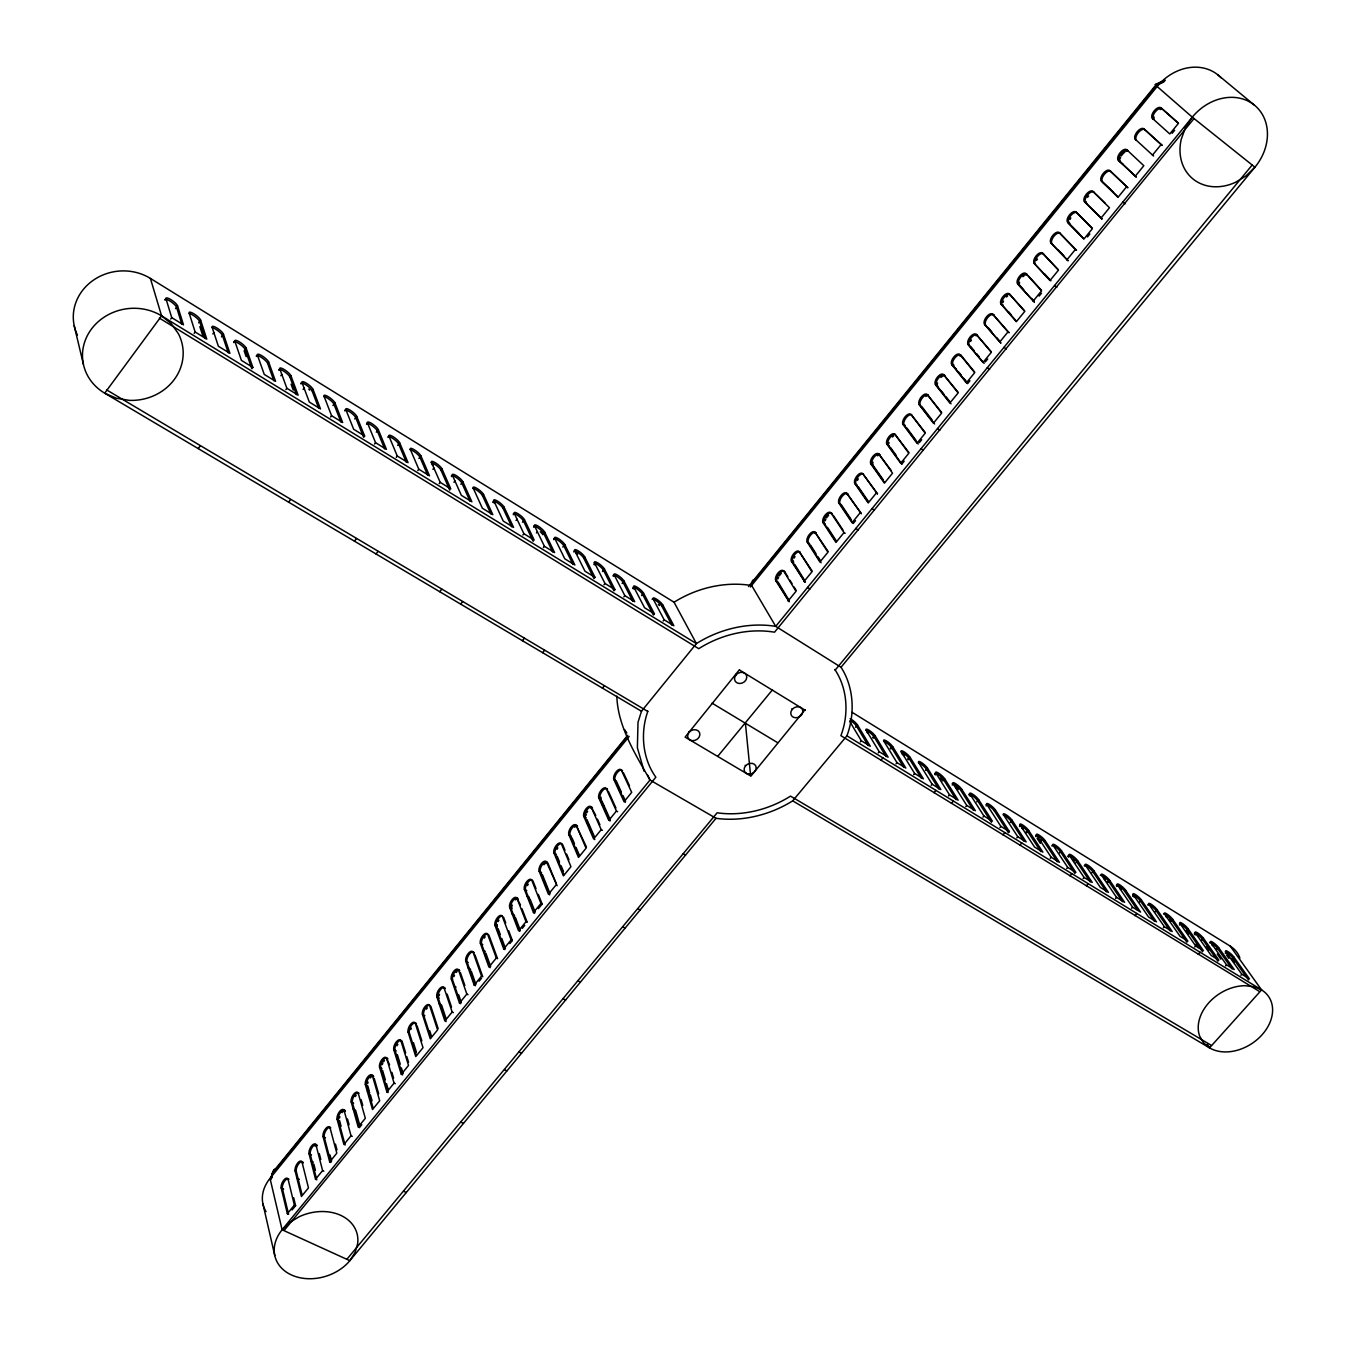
<?xml version="1.0" encoding="UTF-8"?>
<svg xmlns="http://www.w3.org/2000/svg" width="1346" height="1346" viewBox="0 0 1346 1346"><rect width="100%" height="100%" fill="white"/><g stroke="black" fill="none" stroke-linecap="round" stroke-linejoin="round"><path stroke-width="1.5" d="M616.821 696.168C617.78 726.537 635.413 754.248 650 780.041L716.005 818.301C742.369 821.935 770.249 814.919 792.693 800.853L846.92 735.825C855.181 713.918 853.936 687.116 841.031 667.263L775.717 626.361C748.578 621.953 719.538 629.003 696.404 643.59L641.487 711.26L638.004 722.28L637.381 747.737L644.128 771.325M270.529 1179.584L271.387 1176.522M647.476 710.806L647.779 711.445C640.191 732.746 642.429 758.673 655.855 777.197L284.376 1230.143M270.193 1179.601L272.817 1172.198L627.741 735.253M270.731 1179.231L273.844 1169.842L275.728 1168.597M1259.25 991.363L840.897 735.673C849.006 714.49 847.677 688.529 834.823 669.5M272.296 1177.666L272.06 1173.981L273.844 1169.842M750.361 586.991L1157.156 86.514L1192.287 117.152L1185.456 127.685L1181.266 139.193A48.019 40.077 -48.6 0 0 1235.628 182.248L1246.026 175.872L1254.943 167.207A48.019 40.077 -48.6 0 0 1254.22 104.988A48.019 40.077 -48.6 0 0 1192.287 117.152L775.717 626.361L751.691 585.56C725.158 581.119 696.69 587.933 674.06 602.234L150.399 278.42A49.179 45.108 -6.9 0 0 91.175 281.802A49.179 45.108 -6.9 0 0 77.412 335.036M165.979 298.745L171.733 317.639L183.477 324.84L177.571 305.895A7.151 1.75 36.3 0 0 170.942 299.653A7.151 1.75 36.3 0 0 165.979 298.745L164.969 300.108A7.151 1.75 36.3 0 1 169.949 301.016A7.151 1.75 36.3 0 1 176.562 307.258L181.861 324.319M150.399 278.42L161.587 315.873L104.702 393.183L641.487 711.26M175.569 308.621L177.571 305.895M170.723 319.019L171.733 317.639M198.619 322.821L200.621 320.112A7.1 1.733 36.4 0 0 194.009 313.887A7.1 1.733 36.4 0 0 189.113 313.012L195.153 332.008L206.796 339.142L200.621 320.112M194.144 333.387L195.153 332.008M212.853 333.926L213.863 332.563M221.467 336.887L223.47 334.195A7.067 1.733 36.5 0 0 216.874 327.987A7.067 1.733 36.5 0 0 212.079 327.162L218.372 346.259L229.914 353.342L223.47 334.195M234.843 341.211L233.851 342.557A7.033 1.716 36.6 0 1 238.579 343.331A7.033 1.716 36.6 0 1 245.157 349.523L251.837 368.77L252.863 367.408L246.167 348.177A7.033 1.716 36.6 0 0 239.571 341.985A7.033 1.716 36.6 0 0 234.843 341.211L241.405 360.375L252.863 367.408M246.167 348.177L244.164 350.852L246.167 356.64M256.43 356.454L257.423 355.125A6.982 1.699 36.8 0 1 262.066 355.866A6.982 1.699 36.8 0 1 268.645 362.024L275.594 381.355L264.253 374.407L257.423 355.125M198.198 448.588L200.201 445.913M273.877 380.767L267.635 363.37L268.645 362.024M278.807 370.251L279.8 368.922A6.949 1.699 36.9 0 1 284.359 369.612A6.949 1.699 36.9 0 1 290.921 375.77L298.122 395.186L286.883 388.287L279.8 368.922M280.809 375.736L281.819 374.407M296.406 394.597L289.928 377.099L290.921 375.77M285.874 389.633L286.883 388.287M302.009 382.601L309.328 402.067L320.483 408.915L313.029 389.398A6.915 1.683 37 0 0 306.484 383.257A6.915 1.683 37 0 0 302.009 382.601L300.999 383.913A6.915 1.683 37 0 1 305.492 384.569A6.915 1.683 37 0 1 312.036 390.71L318.733 408.292M303.086 389.448L304.078 388.119M312.036 390.71L313.029 389.398M332.967 405.533L334.952 402.908A6.881 1.666 37.1 0 0 328.407 396.784A6.881 1.666 37.1 0 0 324.016 396.161L331.587 415.729L342.658 422.509L334.952 402.908M330.578 417.058L331.587 415.729M344.862 410.934L345.855 409.621A6.848 1.649 37.2 0 1 350.179 410.21A6.848 1.649 37.2 0 1 356.707 416.318L364.631 436.003L363.622 437.315L355.714 417.613A6.848 1.666 37.2 0 0 350.616 412.465A6.848 1.666 37.2 0 0 345.047 409.992M288.582 502.159L290.585 499.534M354.721 418.926L356.707 416.318M366.516 424.276L367.508 422.981A6.797 1.649 37.4 0 1 371.748 423.519A6.797 1.649 37.4 0 1 378.276 429.61L386.437 449.379L375.568 442.699L367.508 422.981M376.291 432.201L378.276 429.61M374.558 444.012L375.568 442.699M388.001 437.517L388.994 436.222A6.764 1.632 37.5 0 1 393.15 436.71A6.764 1.632 37.5 0 1 399.661 442.8L408.057 462.654L397.272 456.025L388.994 436.222M397.693 445.375L399.661 442.8M396.262 457.337L397.272 456.025M354.435 541.159L356.421 538.585M418.909 458.448L420.894 455.873A6.73 1.615 37.6 0 0 414.383 449.816A6.73 1.615 37.6 0 0 410.294 449.345L418.808 469.232L429.509 475.811L420.894 455.873M417.798 470.545L418.808 469.232M432.924 469.333L433.9 468.021M376.039 553.963L378.024 551.406M449.783 490.146L440.95 470.124L441.942 468.845A6.713 1.615 37.7 0 0 435.448 462.805A6.713 1.615 37.7 0 0 431.427 462.385L440.176 482.339L450.775 488.85L441.942 468.845M439.166 483.635L440.176 482.339M451.415 476.568L452.407 475.306A6.68 1.598 37.8 0 1 456.344 475.693A6.68 1.598 37.8 0 1 462.822 481.717L471.874 501.806L461.358 495.345L452.407 475.306M453.955 482.255L454.931 480.976M460.854 484.257L462.822 481.717M490.987 514.105L482.558 495.765L483.55 494.504A6.646 1.582 37.9 0 0 477.09 488.48A6.646 1.582 37.9 0 0 473.22 488.127L482.373 508.233L492.821 514.66L483.55 494.504M492.855 502.108L493.847 500.847A6.612 1.582 38 0 1 497.65 501.166A6.612 1.582 38 0 1 504.094 507.173L513.583 527.396L503.219 521.037L493.847 500.847M511.732 526.824L503.118 508.418L504.094 507.173M439.755 591.735L441.74 589.195M513.331 514.71L514.307 513.465A6.579 1.565 38.1 0 1 518.042 513.751A6.579 1.565 38.1 0 1 524.486 519.741L534.177 540.032L523.897 533.723L514.307 513.465M516.04 520.465L517.032 519.203M522.517 522.231L524.486 519.741M460.685 604.118L462.654 601.612M522.904 534.985L523.897 533.723M533.639 527.228L534.614 525.983A6.545 1.548 38.2 0 1 538.282 526.219A6.545 1.548 38.2 0 1 544.709 532.208L554.602 552.567L544.423 546.308L534.614 525.983M536.415 532.999L537.39 531.754M542.758 534.699L544.709 532.208M543.414 547.57L544.423 546.308M553.778 539.645L554.771 538.4A6.528 1.548 38.3 0 1 558.354 538.602A6.528 1.548 38.3 0 1 564.782 544.575L574.877 565L564.765 558.792L554.771 538.4M562.813 547.048L564.782 544.575M573.783 551.961L574.759 550.716A6.494 1.531 38.4 0 1 578.275 550.901A6.494 1.531 38.4 0 1 584.686 556.84L594.982 577.333L593.99 578.578L583.71 558.068A6.494 1.531 38.4 0 0 579.318 553.526A6.494 1.531 38.4 0 0 574.22 550.817M583.71 558.068L584.686 556.84M522.383 640.696L524.351 638.206M602.486 571.478L604.438 569.022A6.461 1.514 38.5 0 0 598.045 563.082A6.461 1.514 38.5 0 0 594.579 562.948L604.977 583.474L614.937 589.582L613.944 590.81L603.462 570.25A6.461 1.514 38.5 0 0 599.071 565.69A6.461 1.514 38.5 0 0 594.023 563.015M542.657 652.692L544.608 650.236M603.984 584.719L604.977 583.474M614.264 575.079L624.847 595.655L634.723 601.729L624.039 581.102A6.444 1.514 38.6 0 0 617.663 575.179A6.444 1.514 38.6 0 0 614.264 575.079L613.288 576.29A6.444 1.514 38.6 0 1 616.687 576.408A6.444 1.514 38.6 0 1 623.063 582.313L632.839 601.241M622.088 583.541L624.039 581.102M623.854 596.901L624.847 595.655M632.856 588.353L633.815 587.125A6.41 1.497 38.7 0 1 637.146 587.209A6.41 1.497 38.7 0 1 643.523 593.115L654.392 613.793L653.399 615.021L642.547 594.326A6.41 1.497 38.7 0 0 638.155 589.784A6.41 1.497 38.7 0 0 633.192 587.159M641.588 595.538L643.523 593.115M671.974 625.234L661.862 606.222L662.821 605.01A6.377 1.481 38.8 0 0 656.461 599.121A6.377 1.481 38.8 0 0 653.197 599.071L664.15 619.783L673.875 625.739L662.821 605.01M602.436 688.126L604.388 685.703M663.157 620.994L664.15 619.783M748.511 586.553L1155.978 84.882L1164.828 80.794M272.06 1173.981L627.421 736.531M1163.768 82.022L1156.264 85.505L752.212 582.902L752.582 580.362L753.844 579.975M266.037 1211.652A41.676 32.304 -16.7 0 1 270.024 1178.389L629.137 736.397M287.354 1213.705L294.37 1205.107L288.145 1179.433A6.074 2.692 -64.3 0 0 283.804 1180.072A6.074 2.692 -64.3 0 0 281.196 1187.963L287.354 1213.705L288.566 1214.277L282.408 1188.518A6.074 2.692 -64.3 0 1 284.141 1181.855A6.074 2.692 -64.3 0 1 288.448 1178.76M315.536 1179.231L322.603 1170.583L316.041 1145.177A6.091 2.709 -64 0 0 311.633 1145.883A6.091 2.709 -64 0 0 309.058 1153.758L315.536 1179.231L316.747 1179.803L310.253 1154.33A6.091 2.709 -64 0 1 312.39 1147.044A6.091 2.709 -64 0 1 316.899 1144.975M329.703 1161.901L336.803 1153.202L330.073 1127.948A6.091 2.726 -63.8 0 0 325.631 1128.688A6.091 2.726 -63.8 0 0 323.057 1136.562L329.703 1161.901L330.914 1162.473L324.251 1137.151A6.091 2.726 -63.8 0 1 325.951 1130.505A6.091 2.726 -63.8 0 1 330.342 1127.325M344.155 1110.669L351.054 1135.772L343.92 1144.487L337.106 1119.317A6.091 2.742 -63.7 0 1 339.663 1111.443A6.091 2.742 -63.7 0 1 344.155 1110.669L345.367 1111.258A6.091 2.742 -63.7 0 0 340.875 1112.032A6.091 2.742 -63.7 0 0 338.317 1119.906L345.131 1145.076M386.874 1091.943L394.075 1083.126L386.672 1058.461A6.107 2.776 -63.1 0 0 382.079 1059.352A6.107 2.776 -63.1 0 0 379.555 1067.193L386.874 1091.943L388.085 1092.531L380.767 1067.799A6.107 2.776 -63.1 0 1 382.399 1061.186A6.107 2.776 -63.1 0 1 386.874 1057.906M401.293 1074.293L408.528 1065.443L400.957 1040.929A6.107 2.793 -63 0 0 396.313 1041.854A6.107 2.793 -63 0 0 393.806 1049.695L401.293 1074.293L402.504 1074.882L395.001 1050.301A6.107 2.793 -63 0 1 397.053 1043.066A6.107 2.793 -63 0 1 401.747 1040.795M444.079 987.964L452.189 1012.024L444.87 1020.975L436.861 996.831A6.124 2.827 -62.4 0 1 439.334 989.007A6.124 2.827 -62.4 0 1 444.079 987.964L445.274 988.587M459.508 1003.056L466.843 994.088L458.565 970.18A6.141 2.843 -62.2 0 0 453.787 971.257A6.141 2.843 -62.2 0 0 451.314 979.08L459.508 1003.056L460.719 1003.679L452.508 979.703A6.141 2.843 -62.2 0 1 454.982 971.879A6.141 2.843 -62.2 0 1 459.76 970.819L458.565 970.18M474.196 985.104L481.548 976.086L473.102 952.345A6.141 2.843 -62 0 0 468.273 953.456A6.141 2.843 -62 0 0 465.817 961.28L474.196 985.104L475.39 985.726L467.012 961.902A6.141 2.86 -62 0 1 468.576 955.357A6.141 2.86 -62 0 1 473.203 951.891M496.321 958.015L488.918 967.067L480.387 943.395A6.141 2.86 -61.8 0 1 482.827 935.571A6.141 2.86 -61.8 0 1 487.689 934.427L496.321 958.015L497.532 958.638L488.884 935.066M503.724 948.947L511.144 939.878L502.327 916.458A6.158 2.877 -61.7 0 0 497.431 917.635A6.158 2.877 -61.7 0 0 495.008 925.442L503.724 948.947L504.935 949.586L496.203 926.082A6.158 2.877 -61.7 0 1 497.717 919.554A6.158 2.877 -61.7 0 1 502.411 916.037M517.032 898.405L526.017 921.673L518.58 930.793L509.68 907.44A6.158 2.894 -61.5 0 1 512.086 899.633A6.158 2.894 -61.5 0 1 517.032 898.405L520.465 904.865M533.47 912.554L540.941 903.418L531.771 880.301A6.175 2.894 -61.2 0 0 526.791 881.58A6.175 2.894 -61.2 0 0 524.385 889.37L533.47 912.554L534.682 913.194L525.579 890.009A6.175 2.911 -61.3 0 1 527.514 882.841A6.175 2.911 -61.3 0 1 532.494 880.267M555.932 885.079L548.428 894.249L539.157 871.232A6.175 2.911 -61 0 1 541.546 863.442A6.175 2.911 -61 0 1 546.56 862.13L557.126 885.735M591.281 807.23L601.208 829.674L593.62 838.945L583.794 816.416A6.208 2.944 -60.4 0 1 586.149 808.66A6.208 2.944 -60.4 0 1 591.281 807.23L595.773 815.39M606.323 788.773L616.434 811.032L608.796 820.387L598.819 797.993A6.208 2.961 -60.2 0 1 601.157 790.237A6.208 2.961 -60.2 0 1 606.323 788.773L607.517 789.446A6.208 2.961 -60.2 0 0 602.335 790.91A6.208 2.961 -60.2 0 0 599.996 798.666L609.99 821.06M788.066 601.023L796.008 591.298L783.624 571.074A6.343 3.096 -57.5 0 0 777.954 573.026A6.343 3.096 -57.5 0 0 775.784 580.698L789.244 601.78L776.945 581.438A6.343 3.096 -57.5 0 1 779.115 573.766A6.343 3.096 -57.5 0 1 784.785 571.814L787.881 576.879M803.966 581.556L811.941 571.798L799.339 551.759A6.36 3.096 -57.3 0 0 793.635 553.761A6.36 3.096 -57.3 0 0 791.482 561.433L805.144 582.313L792.643 562.174A6.36 3.096 -57.3 0 1 794.308 555.175A6.36 3.096 -57.3 0 1 799.911 551.944M830.987 512.927L843.992 532.579L835.967 542.421L823.045 522.652A6.377 3.129 -56.8 0 1 825.182 515.013A6.377 3.129 -56.8 0 1 830.987 512.927L832.148 513.684A6.377 3.129 -56.8 0 0 826.343 515.77A6.377 3.129 -56.8 0 0 824.206 523.409L836.051 541.529M860.111 512.86L852.052 522.736L838.928 503.168A6.394 3.129 -56.5 0 1 841.048 495.53A6.394 3.129 -56.5 0 1 846.886 493.393L861.289 513.634L846.886 493.393M876.296 493.073L868.204 502.967L854.861 483.601A6.41 3.146 -56.3 0 1 856.965 475.962A6.41 3.146 -56.3 0 1 862.853 473.792L877.457 493.847L862.853 473.792M900.676 463.226L908.836 453.249L894.972 434.354A6.444 3.163 -55.7 0 0 888.999 436.626A6.444 3.163 -55.7 0 0 886.913 444.23L900.676 463.226L901.854 464.017L904.176 461.173M999.641 342.136L1007.986 331.924L992.793 314.241A6.562 3.214 -54.2 0 0 986.534 316.798A6.562 3.214 -54.2 0 0 984.549 324.352L1000.785 342.978L984.549 324.352M1033.139 301.151L1041.552 290.854L1025.904 273.591A6.595 3.23 -53.7 0 0 1019.545 276.25A6.595 3.23 -53.7 0 0 1017.593 283.787L1034.283 301.992L1017.593 283.787M1066.89 259.845L1075.387 249.464L1059.268 232.622A6.646 3.247 -53.2 0 0 1052.824 235.382A6.646 3.247 -53.2 0 0 1050.889 242.903L1068.051 260.703L1050.889 242.903M1126.619 186.758L1118.038 197.273L1101.331 180.97A6.713 3.281 -52.4 0 1 1103.198 173.483A6.713 3.281 -52.4 0 1 1109.794 170.589L1127.763 187.649L1109.794 170.589M1135.216 176.242L1143.831 165.709L1126.77 149.743A6.73 3.281 -52.1 0 0 1120.124 152.704A6.73 3.281 -52.1 0 0 1118.274 160.174L1136.361 177.134L1119.401 161.049A6.73 3.281 -52.1 0 1 1121.252 153.579A6.73 3.281 -52.1 0 1 1127.898 150.617L1126.77 149.743M1152.462 155.143L1161.11 144.56L1143.814 128.812A6.764 3.298 -51.9 0 0 1137.118 131.824A6.764 3.298 -51.9 0 0 1135.284 139.294L1153.606 156.035M292.082 1209.97L295.598 1205.68L293.68 1197.772M361.788 1124.701L359.399 1127.628L352.416 1102.593A6.091 2.759 -63.5 0 1 354.082 1095.981A6.091 2.759 -63.5 0 1 358.507 1092.733M479.075 981.217L481.531 978.222M509.882 943.546L512.355 940.518L508.67 930.759M522.265 928.387L524.738 925.358M538.417 908.634L542.152 904.058L538.316 894.434M855.518 520.683L853.213 523.51L840.089 503.926A6.394 3.129 -56.5 0 1 842.209 496.287A6.394 3.129 -56.5 0 1 848.047 494.15M919.352 442.598L921.69 439.738M969.928 380.733L967.555 383.627L952.901 365.439A6.511 3.197 -54.7 0 1 954.92 357.868A6.511 3.197 -54.7 0 1 961.078 355.394L974.605 371.984M985.322 361.889L987.712 358.978M1039.095 296.103L1041.501 293.176M1087.45 236.946L1089.89 233.968M1172.147 133.338L1174.637 130.293M716.005 818.301L349.842 1260.68A42.601 32.641 -17 0 1 291.493 1274.982A42.601 32.641 -17 0 1 282.105 1229.773L650 780.041L647.729 775.262M805.009 709.746L750.933 776.12L685.114 737.12L739.509 669.618M159.383 318.11L698.759 648.688C720.817 634.622 748.578 627.842 774.522 632.199L1194.037 118.515M1210.979 1045.169L790.523 796.125C769.088 809.686 742.369 816.433 717.132 812.799L347.251 1258.847M835.193 670.106L1252.201 164.986M841.031 667.263L1254.943 167.207L1192.287 117.152M855.568 727.277L857.486 724.989A6.141 1.363 39.8 0 0 850.15 718.646M860.346 741.915L861.322 740.754L849.646 721.288M875.169 735.892L888.124 757.209L879.224 751.741L866.353 730.457A6.124 1.363 39.9 0 1 868.944 730.171A6.124 1.363 39.9 0 1 875.169 735.892L873.268 738.18A6.107 1.363 39.9 0 0 872.645 737.305M878.248 752.902L879.224 751.741M880.974 760.204L882.909 757.882M892.735 746.71L905.824 768.078L896.991 762.644L883.969 741.31A6.091 1.346 39.9 0 1 886.509 741.007A6.091 1.346 39.9 0 1 892.735 746.71L890.833 748.982A6.091 1.346 39.9 0 0 890.194 748.124M896.032 763.805L896.991 762.644M910.165 757.462L923.406 778.863L914.641 773.479L901.467 752.094A6.074 1.346 40 0 1 903.957 751.758A6.074 1.346 40 0 1 910.165 757.462L908.264 759.716A6.074 1.346 40 0 0 907.625 758.841M913.665 774.623L914.641 773.479M925.56 770.366L927.461 768.129A6.057 1.329 40.1 0 0 921.27 762.442A6.057 1.329 40.1 0 0 918.83 762.795L932.139 784.213L940.854 789.564L927.461 768.129M936.076 773.428L949.519 794.88L958.167 800.18L944.64 778.711A6.04 1.312 40.2 0 0 938.448 773.041A6.04 1.312 40.2 0 0 936.076 773.428L935.117 774.556A6.04 1.329 40.2 0 1 934.78 773.849M931.18 785.357L932.139 784.213M942.738 780.949L944.64 778.711M934.023 792.676L935.958 790.388M952.228 785.088L953.187 783.978A6.023 1.312 40.2 0 1 955.509 783.574A6.023 1.312 40.2 0 1 961.7 789.227L975.362 810.729L966.781 805.463L953.187 783.978M948.56 796.008L949.519 794.88M973.343 810.208L960.741 790.338L961.7 789.227M951.454 803.343L953.389 801.072M965.822 806.591L966.781 805.463M976.725 801.88L978.626 799.659A5.99 1.296 40.3 0 0 972.451 794.022A5.99 1.296 40.3 0 0 970.18 794.443L983.909 815.979L992.423 821.195L978.626 799.659M986.096 805.951L987.039 804.841A5.973 1.296 40.4 0 1 989.276 804.386A5.973 1.296 40.4 0 1 995.434 810.023L1009.365 831.592L1008.406 832.703L994.475 811.116A5.973 1.296 40.4 0 0 990.084 806.708A5.973 1.296 40.4 0 0 985.945 804.555M982.95 817.106L983.909 815.979M994.475 811.116L995.434 810.023M999.943 827.521L1000.902 826.41L987.039 804.841M1010.223 822.507L1012.108 820.303A5.956 1.279 40.4 0 0 1005.967 814.683A5.956 1.279 40.4 0 0 1003.78 815.171L1017.778 836.758L1026.174 841.923L1012.108 820.303M1002.972 834.873L1004.89 832.636M1019.477 826.511L1020.419 825.418A5.939 1.262 40.5 0 1 1022.556 824.913A5.939 1.262 40.5 0 1 1028.68 830.516L1042.881 852.153L1034.536 847.055L1020.419 825.418M1016.836 837.885L1017.778 836.758M1028.68 830.516L1026.796 832.703A5.939 1.279 40.5 0 0 1026.14 831.828M1019.898 845.238L1021.816 843M1036.925 835.597L1051.176 857.251L1059.453 862.332L1045.135 840.661A5.922 1.262 40.6 0 0 1039.011 835.058A5.922 1.262 40.6 0 0 1036.925 835.597L1035.983 836.69A5.922 1.262 40.6 0 1 1035.596 835.984M1057.401 861.76L1044.193 841.738L1045.135 840.661M1050.217 858.361L1051.176 857.251M1059.588 852.893L1061.456 850.722A5.906 1.245 40.6 0 0 1055.348 845.153A5.906 1.245 40.6 0 0 1053.312 845.692L1067.698 867.396L1075.908 872.427L1061.456 850.722M1069.582 855.72L1084.085 877.457L1092.245 882.454L1077.675 860.717A5.889 1.245 40.7 0 0 1071.584 855.164A5.889 1.245 40.7 0 0 1069.582 855.72L1068.657 856.813A5.889 1.245 40.7 0 1 1070.642 856.241A5.889 1.245 40.7 0 1 1076.75 861.793L1090.176 881.866M1066.739 868.49L1067.698 867.396M1075.807 862.87L1077.675 860.717M1069.919 875.842L1071.837 873.655M1083.143 878.534L1084.085 877.457M1091.909 872.797L1093.776 870.643A5.872 1.228 40.8 0 0 1087.703 865.091A5.872 1.228 40.8 0 0 1085.751 865.68L1100.372 887.435L1108.465 892.415L1093.776 870.643M1086.373 885.92L1088.275 883.733M1109.777 880.503L1124.583 902.291L1116.541 897.361L1101.785 875.573A5.855 1.228 40.8 0 1 1103.703 874.967A5.855 1.228 40.8 0 1 1109.777 880.503L1107.909 882.64A5.855 1.228 40.8 0 0 1107.236 881.765M1117.718 885.399L1132.592 907.204L1140.567 912.1L1125.643 890.278A5.838 1.211 40.9 0 0 1119.586 884.759A5.838 1.211 40.9 0 0 1117.718 885.399L1116.793 886.476A5.838 1.211 40.9 0 1 1116.389 885.752M1115.598 898.438L1116.541 897.361M1137.336 909.829L1124.718 891.355L1125.643 890.278M1132.625 896.217L1133.551 895.157A5.821 1.195 41 0 1 1135.368 894.501A5.821 1.195 41 0 1 1141.425 900.003L1156.45 921.859L1148.525 916.979L1133.551 895.157M1131.65 908.281L1132.592 907.204M1139.557 902.123L1141.425 900.003M1134.981 915.667L1136.865 913.513M1155.221 911.764L1157.072 909.66A5.805 1.195 41 0 0 1151.032 904.159A5.805 1.195 41 0 0 1149.265 904.832L1164.357 926.704L1172.215 931.533L1157.072 909.66M1163.415 927.764L1164.357 926.704M1172.618 919.234L1187.879 941.14L1180.072 936.345L1164.862 914.456A5.788 1.178 41.1 0 1 1166.595 913.766A5.788 1.178 41.1 0 1 1172.618 919.234L1170.768 921.337A5.788 1.195 41.1 0 0 1169.186 919.469M1179.433 925.055L1180.358 924.012A5.771 1.178 41.1 0 1 1182.057 923.289A5.771 1.178 41.1 0 1 1188.064 928.757L1203.425 950.68L1195.669 945.918L1180.358 924.012M1188.064 928.757L1186.213 930.843L1188.585 934.225M1195.753 933.501L1211.164 955.424L1218.87 960.152L1203.408 938.212A5.771 1.161 41.2 0 0 1197.402 932.761A5.771 1.161 41.2 0 0 1195.753 933.501L1194.827 934.545A5.771 1.161 41.2 0 1 1194.39 933.821M1194.726 946.978L1195.669 945.918M1201.557 940.299L1203.408 938.212M1198.209 954.364L1200.094 952.245M1218.635 947.601L1234.215 969.557L1226.559 964.863L1211.03 942.907A5.754 1.161 41.2 0 1 1212.645 942.166A5.754 1.161 41.2 0 1 1218.635 947.601L1216.784 949.67A5.754 1.161 41.2 0 0 1216.094 948.795M1225.297 953.305L1226.206 952.278A5.737 1.144 41.3 0 1 1227.771 951.504A5.737 1.144 41.3 0 1 1233.76 956.922L1249.441 978.912L1241.836 974.235L1226.206 952.278M1225.617 965.906L1226.559 964.863M1233.76 956.922L1231.927 958.991L1234.332 962.373M1240.911 975.278L1241.836 974.235M792.693 800.853L1209.566 1047.878L1261.572 989.916L1230.261 946.154L852.22 712.387M282.105 1229.773L289.642 1222.521L299.014 1216.818A42.601 32.641 -17 0 1 340.706 1215.337A42.601 32.641 -17 0 1 357.632 1243.788L355.058 1252.487L349.842 1260.68L282.105 1229.773L270.024 1178.389M1159.562 83.351L1164.997 80.003L1155.322 84.478L1156.264 85.505M1261.572 989.916L1253.799 986.702L1244.764 985.693A39.959 29.713 -33.2 0 0 1208.775 1002.82A39.959 29.713 -33.2 0 0 1199.656 1036.067L1203.526 1042.797L1209.566 1047.878A39.959 29.713 -33.2 0 0 1262.01 1034.838A39.959 29.713 -33.2 0 0 1261.572 989.916L846.92 735.825M294.37 1205.107L295.598 1205.68M281.196 1187.963L283.619 1189.09M296.894 1178.154L299.317 1179.298M302.917 1162.12A6.074 2.709 -64.1 0 1 303.271 1162.91L302.076 1162.338A6.091 2.692 -64.1 0 0 297.685 1163.011A6.091 2.692 -64.1 0 0 295.094 1170.902L296.305 1171.457L302.127 1195.029M322.603 1170.583L323.831 1171.155M309.058 1153.758L311.464 1154.902M310.892 1160.975L313.315 1162.136M316.041 1145.177L317.252 1145.749M403.884 1191.395L406.256 1192.522M323.057 1136.562L325.48 1137.723M351.054 1135.772L352.265 1136.361M337.106 1119.317L338.317 1119.906M353.19 1109.104L355.596 1110.282L360.055 1126.215M351.205 1102.004L358.187 1127.039L365.338 1118.29L358.272 1093.322A6.091 2.759 -63.5 0 0 353.746 1094.147A6.091 2.759 -63.5 0 0 351.205 1102.004L353.611 1103.182M367.391 1091.69L369.797 1092.885M366.566 1085.229A6.107 2.759 -63.3 0 1 369.09 1077.372A6.107 2.759 -63.3 0 1 373.65 1076.514L372.455 1075.925A6.107 2.759 -63.3 0 0 367.895 1076.783A6.107 2.759 -63.3 0 0 365.355 1084.64L366.566 1085.229L373.145 1108.128M394.075 1083.126L395.287 1083.715M461.106 1122.227L463.478 1123.388M379.555 1067.193L381.961 1068.388M386.672 1058.461L389.583 1064.753M393.806 1049.695L396.212 1050.906M400.957 1040.929L402.151 1041.535L405.651 1052.841M409.302 1032.752A6.124 2.81 -62.8 0 1 411.809 1024.912A6.124 2.81 -62.8 0 1 416.469 1023.953L415.275 1023.347A6.124 2.81 -62.8 0 0 410.614 1024.306A6.124 2.81 -62.8 0 0 408.107 1032.146L409.302 1032.752L416.385 1055.314M504.565 1069.717L506.92 1070.911M422.459 1014.514L430.299 1038.809L437.585 1029.892L429.66 1005.681A6.124 2.81 -62.6 0 0 424.949 1006.69A6.124 2.81 -62.6 0 0 422.459 1014.514L424.865 1015.742M519.152 1052.067L521.525 1053.279M436.861 996.831L439.25 998.059M439.133 1003.679L440.344 1004.301M452.189 1012.024L453.383 1012.646M453.636 985.878L456.042 987.14M466.843 994.088L468.038 994.711M451.314 979.08L452.508 979.703M468.189 968.026L470.595 969.288M481.548 976.086L482.76 976.725L475.003 954.953M465.817 961.28L468.206 962.525M563.234 998.782L565.589 1000.028M473.102 952.345L474.297 952.968A6.141 2.86 -62 0 0 473.859 952.261M480.387 943.395L482.777 944.656M482.81 950.091L485.216 951.37M578.057 980.881L580.412 982.126M511.144 939.878L512.355 940.518M495.008 925.442L497.397 926.721A6.158 2.877 -61.7 0 1 497.263 924.466M512.203 914.069L514.593 915.347M526.017 921.673L527.211 922.33L521.962 908.752M509.68 907.44L512.052 908.718A6.158 2.894 -61.5 0 1 511.85 907.709M524.385 889.37L526.774 890.665M526.976 895.948L529.348 897.244M540.941 903.418L542.152 904.058M622.777 926.822L625.116 928.117M539.157 871.232L541.546 872.545M637.802 908.668L640.141 909.963M553.98 853.028L563.436 875.893L570.956 866.673L561.417 843.908A6.192 2.928 -60.8 0 0 556.369 845.254A6.192 2.928 -60.8 0 0 553.98 853.028L556.369 854.34M586.435 846.987L576.324 825.603A6.192 2.944 -60.6 0 0 571.226 826.982A6.192 2.944 -60.6 0 0 568.87 834.756L571.242 836.085M601.208 829.674L602.402 830.347M583.794 816.416L586.166 817.762M683.179 853.818L685.518 855.147M598.819 797.993L601.174 799.339M616.434 811.032L617.629 811.722M601.645 804.336L604.018 805.699M625.251 802.401L615.038 780.209A6.225 2.978 -60 0 1 617.36 772.453A6.225 2.978 -60 0 1 622.575 770.955L621.398 770.265A6.225 2.978 -60 0 0 616.182 771.78A6.225 2.978 -60 0 0 613.86 779.519L616.216 780.882L621.33 791.986M647.779 711.445L106.57 389.869M364.631 436.003L353.661 429.273L345.855 409.621M594.982 577.333L584.955 571.175L574.759 550.716M654.392 613.793L644.566 607.753L633.815 587.125M861.322 740.754L870.29 746.256L857.486 724.989M1000.902 826.41L1009.365 831.592M161.587 315.873L171.329 323.763L178.412 333.724A50.425 45.966 -8 0 1 129.199 400.351L116.395 398.248L104.702 393.183A50.425 45.966 -8 0 1 91.276 329.299A50.425 45.966 -8 0 1 161.587 315.873L696.404 643.59L674.06 602.234M739.846 670.224L805.362 710.368M1155.322 84.478L1156.635 85.286M775.784 580.698L778.106 582.179L789.395 600.821M783.624 571.074L784.785 571.814M807.55 587.445L809.905 588.942M791.482 561.433L793.804 562.914M799.339 551.759L812.075 570.889M828.042 551.338L815.138 532.377A6.377 3.113 -57 0 0 809.383 534.429A6.377 3.113 -57 0 0 807.23 542.085L809.552 543.582M843.992 532.579L845.17 533.353M823.045 522.652L825.367 524.183M855.804 528.456L858.159 530.004M838.928 503.168L841.25 504.7L851.109 519.371M872.04 508.62L874.378 510.184M854.861 483.601L857.183 485.132M891.422 470.797L878.888 454.107A6.427 3.146 -56 0 0 872.948 456.328A6.427 3.146 -56 0 0 870.862 463.949L873.167 465.514L883.346 479.899M886.913 444.23L889.218 445.812M894.972 434.354L908.853 452.458M921.034 448.723L923.373 450.321M925.19 432.453L911.124 414.518A6.461 3.18 -55.5 0 0 905.101 416.839A6.461 3.18 -55.5 0 0 903.031 424.444L905.336 426.026A6.461 3.18 -55.5 0 1 904.966 425.168M937.506 428.583L939.845 430.198M941.611 412.381L927.327 394.614A6.478 3.18 -55.2 0 0 921.27 396.986A6.478 3.18 -55.2 0 0 919.217 404.591L934.578 423.973M958.083 392.224L943.596 374.642A6.494 3.197 -55 0 0 937.489 377.065A6.494 3.197 -55 0 0 935.453 384.636L943.765 393.924M961.078 355.394L959.934 354.587A6.511 3.197 -54.7 0 0 953.776 357.043A6.511 3.197 -54.7 0 0 951.757 364.631L956.501 369.275M991.211 351.676L976.321 334.447A6.545 3.214 -54.5 0 0 970.13 336.971A6.545 3.214 -54.5 0 0 968.127 344.526L984.145 363.336M987.274 367.761L989.579 369.41M1003.998 347.318L1006.32 348.967M1007.986 331.924L1009.147 332.748L992.793 314.241M1024.609 310.808L1009.315 293.95A6.579 3.23 -53.9 0 0 1003.006 296.574A6.579 3.23 -53.9 0 0 1001.037 304.112L1003.325 305.778A6.579 3.23 -53.9 0 1 1002.905 304.953M1025.904 273.591L1027.032 274.433A6.595 3.23 -53.7 0 0 1020.689 277.091A6.595 3.23 -53.7 0 0 1018.737 284.629M1058.259 269.621L1042.544 253.149A6.612 3.247 -53.4 0 0 1036.151 255.858A6.612 3.247 -53.4 0 0 1034.216 263.379L1049.813 279.951M1054.541 285.537L1056.846 287.236M1075.387 249.464L1076.531 250.322L1059.268 232.622M1092.178 228.13L1076.043 212.029A6.663 3.264 -52.9 0 0 1069.548 214.838A6.663 3.264 -52.9 0 0 1067.647 222.342L1079.391 233.817M1105.083 203.145L1092.885 191.351A6.68 3.264 -52.6 0 0 1086.34 194.194A6.68 3.264 -52.6 0 0 1084.455 201.698L1101.836 218.574M1101.331 180.97L1113.344 192.226M1122.867 202.001L1125.155 203.751M1118.274 160.174L1123.355 164.599M1135.284 139.294L1136.411 140.169A6.747 3.298 -51.9 0 1 1138.245 132.716A6.747 3.298 -51.9 0 1 1144.941 129.704L1162.254 145.452L1161.11 144.56M1143.814 128.812L1144.941 129.704M1162.035 108.706L1160.925 107.815A6.78 3.298 -51.6 0 0 1154.178 110.877A6.78 3.298 -51.6 0 0 1152.361 118.313L1153.488 119.205A6.78 3.298 -51.6 0 1 1155.305 111.768A6.78 3.298 -51.6 0 1 1162.035 108.706L1178.137 122.94M1217.962 74.922L1254.438 105.156M1160.925 107.815L1178.457 123.327L1169.775 133.944L1152.361 118.313M1117.786 196.785L1102.458 181.845A6.713 3.281 -52.4 0 1 1104.326 174.357A6.713 3.281 -52.4 0 1 1110.921 171.447M1092.885 191.351L1109.474 207.738L1100.927 218.203L1102.071 219.078L1084.455 201.698M1076.043 212.029L1092.397 228.652L1083.883 239.066L1067.647 222.342M1083.665 238.528L1068.774 223.184A6.663 3.264 -52.9 0 1 1070.676 215.696A6.663 3.264 -52.9 0 1 1077.17 212.887M1058.511 250.255L1063.845 255.891M1042.544 253.149L1058.427 270.193L1049.981 280.54L1034.216 263.379M1044.378 273.642L1050.957 280.809M1028.344 275.863L1041.4 290.265M1019.881 285.453L1023.768 289.794M1031.541 298.492L1034.149 301.386M1009.315 293.95L1024.743 311.431L1016.348 321.694L1001.037 304.112M1008.44 311.633L1010.997 314.56M1016.23 321.055L1002.181 304.936A6.579 3.23 -53.9 0 1 1004.15 297.399A6.579 3.23 -53.9 0 1 1010.459 294.791M988.099 327.482L991.867 331.94M996.915 337.863L999.422 340.824M976.321 334.447L991.312 352.332L982.984 362.511L968.127 344.526M970.416 346.158L974.134 350.667M976.624 353.661L979.097 356.656M959.934 354.587L974.689 372.674L966.394 382.819L951.757 364.631M958.941 372.304L961.38 375.349M963.82 378.377L967.488 382.92M943.596 374.642L958.133 392.931L949.872 403.026L935.453 384.636M946.171 396.986L949.788 401.579M951.033 403.85L936.597 385.444A6.494 3.197 -55 0 1 938.633 377.856A6.494 3.197 -55 0 1 944.741 375.45M927.327 394.614L941.628 413.121L933.417 423.182L919.217 404.591M921.522 406.172L932.189 420.137M911.124 414.518L925.207 433.21L917.013 443.238L903.031 424.444M906.514 427.591L915.835 440.125M918.174 444.029L904.192 425.235A6.461 3.18 -55.5 0 1 905.74 418.303A6.461 3.18 -55.5 0 1 911.612 414.804M890.379 447.394L896.116 455.301M901.854 464.017L888.074 445.021A6.444 3.163 -55.7 0 1 889.639 438.073A6.444 3.163 -55.7 0 1 895.477 434.623M878.888 454.107L892.533 473.186L884.406 483.147L870.862 463.949M1248.516 979.955L1232.835 957.965A5.737 1.144 41.3 0 0 1225.264 951.79M1226.492 955.004L1228.898 958.386M1232.078 968.918L1217.709 948.644A5.754 1.161 41.2 0 0 1212.78 943.916A5.754 1.161 41.2 0 0 1209.532 942.722M884.44 482.322L872.023 464.74A6.427 3.163 -56 0 1 874.109 457.118A6.427 3.163 -56 0 1 880.032 454.881M1217.272 954.095L1220.856 959.16M1217.945 961.195L1202.483 939.256A5.771 1.161 41.2 0 0 1198.108 934.932A5.771 1.161 41.2 0 0 1194.407 933.047M1206.319 947.046L1208.691 950.427M1202.5 951.74L1187.138 929.8A5.771 1.178 41.1 0 0 1179.5 923.558M1195.652 944.354L1198.024 947.719M1186.936 942.2L1171.693 920.294A5.788 1.178 41.1 0 0 1167.319 915.97A5.788 1.178 41.1 0 0 1163.567 914.018M1170.111 930.91L1156.147 910.704A5.805 1.195 41 0 0 1150.645 905.555A5.805 1.195 41 0 0 1147.919 905.185M858.294 486.747L868.305 501.301M868.254 502.142L856.022 484.375A6.41 3.146 -56.3 0 1 857.621 477.409A6.41 3.146 -56.3 0 1 863.392 474.028M1154.363 921.236L1140.483 901.063A5.821 1.211 41 0 0 1132.76 894.754M1122.497 901.685L1108.835 881.563A5.855 1.228 40.8 0 0 1103.871 876.784A5.855 1.228 40.8 0 0 1100.355 875.438M1106.395 891.809L1092.851 871.72A5.872 1.228 40.8 0 0 1087.299 866.521A5.872 1.228 40.8 0 0 1084.422 866.05M1207.244 1044.446L1209.566 1047.878M624.51 729.498L626.815 732.947M1074.949 873.52L1060.53 851.799A5.906 1.245 40.6 0 0 1054.961 846.584A5.906 1.245 40.6 0 0 1051.983 846.079M833.224 515.316L843 530.072M1037.076 838.356L1040.357 843.353M1040.828 851.597L1027.738 831.609A5.939 1.279 40.5 0 0 1019.814 825.148M827.521 527.464L836.152 540.655M1024.138 841.368L1011.166 821.397A5.956 1.279 40.4 0 0 1003.224 814.919M815.138 532.377L827.941 552.23L819.933 562.022L807.23 542.085M991.464 822.322L977.667 800.769A5.99 1.296 40.3 0 0 972.081 795.486A5.99 1.296 40.3 0 0 968.868 794.863M810.612 545.248L815.928 553.559M818.048 556.891L820.168 560.222M821.11 562.779L808.391 542.825A6.377 3.113 -57 0 1 810.544 535.17A6.377 3.113 -57 0 1 816.299 533.134M956.165 799.659L943.697 779.839A6.04 1.329 40.2 0 0 938.684 774.943A6.04 1.329 40.2 0 0 934.747 773.395M938.852 789.042L926.519 769.256A6.057 1.329 40.1 0 0 918.409 762.644M794.847 564.597L804.235 579.705M921.337 778.207L909.206 758.589A6.074 1.346 40 0 0 901.08 751.96M789.951 580.244L792.02 583.626M794.09 586.991L796.159 590.372M903.772 767.439L891.775 747.854A6.091 1.346 39.9 0 0 883.615 741.192M886.089 756.587L874.227 737.036A6.107 1.363 39.9 0 0 866.033 730.356M868.254 745.65L856.527 726.133A6.141 1.38 39.8 0 0 850.285 720.396M791.835 708.82L792.188 709.426A6.309 5.216 -29.8 0 0 795.738 717.771A6.309 5.216 -29.8 0 0 802.519 709.578A6.309 5.216 -29.8 0 0 792.188 709.426M772.469 689.808L717.923 756.115M777.719 742.723L712.068 703.167M735.572 674.413L735.909 675.019A6.377 5.35 -29 0 0 739.61 683.516A6.377 5.35 -29 0 0 746.424 675.221A6.377 5.35 -29 0 0 735.909 675.019M745.179 765.302L745.499 765.924A6.276 5.165 -28.1 0 0 749.116 774.118A6.276 5.165 -28.1 0 0 755.829 766.025A6.276 5.165 -28.1 0 0 745.516 765.924M750.597 775.481L745.448 723.694M688.681 731.736L689.001 732.359A6.343 5.283 -27.2 0 0 692.769 740.704A6.343 5.283 -27.2 0 0 699.499 732.493A6.343 5.283 -27.2 0 0 689.017 732.359M604.438 569.022L614.937 589.582M572.975 564.395L563.806 545.803A6.528 1.548 38.3 0 0 558.725 540.739A6.528 1.548 38.3 0 0 553.744 538.619M552.718 551.978L543.734 533.453A6.545 1.548 38.2 0 0 538.652 528.372A6.545 1.548 38.2 0 0 533.622 526.219M533.184 541.294L523.51 520.986A6.579 1.565 38.1 0 0 518.429 515.905A6.579 1.565 38.1 0 0 513.331 513.718M623.434 772.789L629.457 785.677M621.398 770.265L631.695 792.357L624.056 801.711L613.86 779.519M623.03 795.671L625.587 801.223M608.358 791.297L615.946 808.004M470.057 501.267L461.829 482.995A6.68 1.598 37.8 0 0 456.748 477.88A6.68 1.598 37.8 0 0 451.482 475.592M601.881 800.937L610.394 819.95M597.439 819.125L599.912 824.745M586.991 819.647L594.377 836.539M594.814 839.618L584.988 817.089A6.208 2.944 -60.4 0 1 587.327 809.333A6.208 2.944 -60.4 0 1 592.476 807.903M427.725 475.289L419.902 457.152A6.73 1.632 37.6 0 0 415.51 452.559A6.73 1.632 37.6 0 0 410.008 449.614M576.324 825.603L586.065 848.216L578.511 857.452L568.87 834.756M572.05 837.986L574.456 843.656M576.071 847.442L579.285 854.996M578.898 856.224L570.048 835.429A6.192 2.944 -60.6 0 1 572.42 827.655A6.192 2.944 -60.6 0 1 577.518 826.259M406.29 462.149L398.685 444.096A6.764 1.632 37.5 0 0 393.587 438.947A6.764 1.632 37.5 0 0 388.136 436.558M562.611 844.565L565 850.251M566.582 854.054L568.971 859.741M557.143 856.258L559.515 861.962M561.097 865.781L563.469 871.485M563.856 874.648L555.175 853.684A6.192 2.928 -60.8 0 1 557.076 846.533A6.192 2.928 -60.8 0 1 562.123 843.892M384.687 448.891L377.284 430.905A6.797 1.649 37.3 0 0 372.186 425.773A6.797 1.649 37.3 0 0 366.667 423.334M547.755 862.786L556.352 883.817M542.32 874.463L550.06 893.643M549.622 894.905L540.352 871.888A6.175 2.911 -61 0 1 542.27 864.721A6.175 2.911 -61 0 1 547.284 862.113M532.966 880.957L536.028 888.663M530.072 899.094L535.153 911.999M340.942 422.055L333.959 404.221A6.881 1.666 37.1 0 0 329.602 399.594A6.881 1.666 37.1 0 0 323.881 396.532M515.299 917.215L520.263 930.221M519.775 931.432L510.857 908.079A6.158 2.894 -61.5 0 1 513.28 900.289A6.158 2.894 -61.5 0 1 518.21 899.061M503.522 917.097L505.726 922.952M498.121 928.673L500.308 934.561M501.772 938.465L505.406 948.274M291.089 384.249L293.243 390.088M485.889 953.254L490.651 966.445M490.129 967.69L481.582 944.034A6.141 2.86 -61.9 0 1 483.13 937.472A6.141 2.86 -61.9 0 1 487.79 933.989M471.268 971.189L475.929 984.448M460.399 972.653L464.858 985.524M458.65 994.761L461.257 1002.4M447.158 994.139L451.516 1007.094M228.248 352.787L222.477 335.541A7.067 1.733 36.5 0 0 218.136 330.88A7.067 1.733 36.5 0 0 212.113 327.65M441.538 1004.924L446.014 1018.367M446.081 1021.58L438.056 997.453A6.124 2.827 -62.4 0 1 440.075 990.235A6.124 2.827 -62.4 0 1 444.853 987.863M430.855 1006.303L438.173 1028.647M429.694 1030.683L431.511 1036.285M205.164 338.603L199.612 321.458A7.1 1.75 36.4 0 0 195.271 316.798A7.1 1.75 36.4 0 0 189.197 313.517M430.905 1037.547L423.654 1015.136A6.124 2.81 -62.6 0 1 425.252 1008.558A6.124 2.81 -62.6 0 1 429.811 1005.193M199.847 326.624L202.91 336.164M417.075 1025.82L421.853 1040.811M415.275 1023.347L423.031 1047.693L415.763 1056.576L408.107 1032.146M413.458 1042.746L416.419 1052.151M406.812 1056.627L408.578 1062.28M397.356 1054.692L400.25 1064.148M401.411 1067.933L403.144 1073.603M391.871 1072.341L393.587 1078.028M382.533 1070.289L385.343 1079.812M386.47 1083.614L388.17 1089.318M374.205 1078.432L378.663 1093.692M372.455 1075.925L379.69 1100.742L372.506 1109.525L365.355 1084.64M367.761 1085.818L369.292 1091.118M370.369 1094.853L372.085 1100.792M361.115 1099.682L362.747 1105.436M347.487 1118.98L349.085 1124.768M339.529 1120.478L341.093 1126.282M335.44 1144.066L336.988 1149.888M330.006 1154.986L331.604 1161.043M319.271 1153.572L320.785 1159.428M313.837 1164.172L315.385 1170.246M302.076 1162.338L308.47 1187.879L301.42 1196.51L295.094 1170.902M74.198 325.698L83.418 364.329M262.907 1203.795L274.769 1255.515M985.693 325.177A6.562 3.214 -54.2 0 1 987.678 317.622A6.562 3.214 -54.2 0 1 993.937 315.065M993.449 315.334A6.562 3.23 -54.2 0 1 994.374 315.418M1019.444 284.645A6.595 3.247 -53.7 0 1 1019.545 282.239M1022.977 276.687A6.595 3.247 -53.7 0 1 1024.188 275.711M1025.4 275.038A6.595 3.247 -53.7 0 1 1026.51 274.735M1021.816 827.874A5.939 1.279 40.5 0 1 1023.01 828.783M576.324 553.357A6.494 1.531 38.4 0 1 577.67 554.249M902.056 754.029A6.074 1.346 40 0 1 904.478 755.762M1104.107 878.753A5.855 1.228 40.8 0 1 1105.268 879.746M1230.261 946.154A39.152 29.461 -33.3 0 1 1239.902 958.049M937.758 386.252A6.494 3.197 -55 0 1 937.506 382.954M940.904 377.469A6.494 3.197 -55 0 1 944.32 375.635M1003.006 302.53A6.579 3.23 -53.9 0 1 1003.51 301.1M1006.438 296.995A6.579 3.23 -53.9 0 1 1007.649 296.019M472.833 488.329A6.646 1.582 37.9 0 1 478.183 491.172A6.646 1.582 37.9 0 1 482.558 495.765M825.249 520.784A6.377 3.129 -56.8 0 1 825.771 519.337M826.545 517.89A6.377 3.129 -56.8 0 1 828.598 515.367M920.361 405.382A6.478 3.18 -55.2 0 1 922.414 397.793A6.478 3.18 -55.2 0 1 928.471 395.421M815.02 533.336A6.36 3.113 -57 0 1 816.029 533.134M1067.967 856.477A5.889 1.245 40.7 0 1 1068.741 856.779M1073.166 859.976A5.889 1.245 40.7 0 1 1074.243 861.003M1154.111 119.357A6.78 3.298 -51.6 0 1 1154.111 117.001M1160.168 109.581A6.78 3.298 -51.6 0 1 1161.362 109.211M1120.528 161.924A6.73 3.281 -52.1 0 1 1119.906 160.09M1120.074 158.794A6.73 3.281 -52.1 0 1 1120.579 157.364M1121.369 155.884A6.73 3.281 -52.1 0 1 1124.819 152.148M1126.08 151.425A6.73 3.281 -52.1 0 1 1127.258 151.072M1040.626 839.921A5.922 1.262 40.6 0 1 1041.686 840.964M1116.473 885.012A5.838 1.211 40.9 0 1 1120.326 886.997A5.838 1.211 40.9 0 1 1124.718 891.355M1119.99 888.528A5.838 1.211 40.9 0 1 1121.151 889.521M934.679 774.371A6.04 1.329 40.2 0 1 935.52 774.707M940.147 778.038A6.04 1.329 40.2 0 1 942.099 780.074M1035.764 835.26A5.922 1.262 40.6 0 1 1039.802 837.363A5.922 1.262 40.6 0 1 1044.193 841.738M1133.517 896.621A5.821 1.211 41 0 1 1134.611 897.345M969.541 795.671A5.99 1.296 40.3 0 1 970.567 796.243M453.955 976.641A6.124 2.843 -62.2 0 1 454.511 975.177M456.159 972.502A6.124 2.843 -62.2 0 1 457.135 971.476M574.607 827.235A6.192 2.944 -60.6 0 1 575.651 826.461M557.059 849.276A6.175 2.928 -60.8 0 1 557.816 847.862M543.919 864.755A6.175 2.911 -61 0 1 545.954 862.921M355.277 1096.553A6.091 2.759 -63.5 0 1 356.152 1095.324M358.053 1093.625A6.091 2.759 -63.5 0 1 358.945 1093.288M296.305 1171.457A6.074 2.709 -64.1 0 1 298.021 1164.812A6.074 2.709 -64.1 0 1 302.362 1161.682M367.727 1083.48A6.107 2.759 -63.3 0 1 368.081 1082.066M370.285 1077.961A6.107 2.759 -63.3 0 1 371.244 1076.951M387.48 1058.309A6.107 2.776 -63.1 0 1 387.884 1059.05M382.264 1064.652A6.107 2.776 -63.2 0 1 382.836 1063.189M383.593 1061.792A6.107 2.776 -63.2 0 1 384.485 1060.547M585.981 815.558A6.192 2.944 -60.4 0 1 586.284 814.179M586.839 812.715A6.192 2.944 -60.4 0 1 587.596 811.302M590.574 808.122A6.192 2.944 -60.4 0 1 591.567 807.684M484.308 938.112A6.141 2.86 -61.9 0 1 485.216 936.85M397.07 1045.707A6.107 2.793 -63 0 1 397.827 1044.311M511.917 906.481A6.158 2.894 -61.5 0 1 512.237 905.067M515.451 899.868A6.158 2.894 -61.5 0 1 516.46 899.111M498.155 921.606A6.158 2.877 -61.7 0 1 498.912 920.193M410.782 1029.623A6.107 2.81 -62.8 0 1 411.354 1028.176M288.061 1179.55A6.074 2.692 -64.3 0 1 288.919 1179.247M493.427 501.015A6.612 1.582 38 0 1 498.727 503.841A6.612 1.582 38 0 1 503.118 508.418M493.292 502.479A6.612 1.582 38 0 1 494.403 502.967M1157.156 86.514A46.874 39.471 -49.3 0 1 1220.99 77.732M439.166 995.771A6.124 2.827 -62.4 0 1 439.503 994.358M426.446 1009.163A6.124 2.81 -62.6 0 1 427.338 1007.918M314.964 1146.052A6.091 2.709 -64 0 1 315.906 1145.362M339.512 1118.122A6.091 2.742 -63.7 0 1 339.865 1116.709M342.069 1112.62A6.091 2.742 -63.7 0 1 343.011 1111.611M600.939 798.38A6.208 2.961 -60.2 0 1 600.972 797.152M857.537 480.32A6.41 3.146 -56.3 0 1 858.311 478.873M1069.919 224.042A6.663 3.264 -52.9 0 1 1069.33 222.174M1070.02 219.432A6.663 3.264 -52.9 0 1 1070.81 217.951M954.062 366.247A6.511 3.197 -54.7 0 1 953.574 364.295M959.563 355.882A6.511 3.197 -54.7 0 1 960.64 355.613M969.271 345.35A6.528 3.214 -54.5 0 1 971.274 337.779A6.528 3.214 -54.5 0 1 977.482 335.272M970.651 341.447A6.528 3.214 -54.5 0 1 971.425 339.983M975.917 335.777A6.528 3.214 -54.5 0 1 977.011 335.507M846.718 494.419A6.394 3.129 -56.5 0 1 847.744 494.201M778.022 578.746A6.343 3.096 -57.5 0 1 778.56 577.299M779.334 575.852A6.343 3.096 -57.5 0 1 781.353 573.362M1035.36 264.22A6.612 3.247 -53.4 0 1 1037.295 256.699A6.612 3.247 -53.4 0 1 1043.688 253.99M1036.639 260.417A6.612 3.247 -53.4 0 1 1037.43 258.954M527.497 885.567A6.175 2.911 -61.3 0 1 528.255 884.154M329.921 1128.167A6.091 2.726 -63.8 0 1 330.796 1127.847M925.846 396.447A6.478 3.18 -55.2 0 1 927.007 395.842M1052.034 243.744A6.646 3.247 -53.2 0 1 1053.952 236.24A6.646 3.247 -53.2 0 1 1060.396 233.481M888.797 443.81A6.444 3.163 -55.7 0 1 889.033 442.464M892.398 437.013A6.444 3.163 -55.7 0 1 893.576 436.087M652.103 599.222A6.377 1.481 38.8 0 1 656.798 601.191A6.377 1.481 38.8 0 1 661.862 606.222M658.379 604.489A6.377 1.497 38.8 0 1 659.456 605.565M279.059 369.342A6.949 1.699 36.9 0 1 284.847 371.917A6.949 1.699 36.9 0 1 289.928 377.099M632.99 588.539A6.41 1.497 38.7 0 1 634 588.959M1085.583 202.556A6.68 3.264 -52.6 0 1 1087.467 195.069A6.68 3.264 -52.6 0 1 1094.012 192.209M1086.727 203.414A6.68 3.264 -52.6 0 1 1086.121 201.564M1087.585 197.34A6.68 3.264 -52.6 0 1 1088.594 195.927M1165.821 916.592A5.788 1.195 41.1 0 1 1166.982 917.467M952.127 783.725A6.023 1.312 40.2 0 1 956.35 785.913A6.023 1.312 40.2 0 1 960.741 790.338M956.013 787.511A6.023 1.312 40.2 0 1 958.268 789.58M867.043 732.46A6.107 1.363 39.9 0 1 868.237 733.267M793.484 562.022A6.36 3.113 -57.3 0 1 793.45 560.861M794.241 558.052A6.36 3.113 -57.3 0 1 795.015 556.605M873.167 465.514A6.427 3.163 -56 0 1 872.999 462.166M877.525 455.789A6.427 3.163 -56 0 1 878.652 455.2M1194.642 934.343A5.771 1.161 41.2 0 1 1195.551 934.847M1211.854 944.942A5.754 1.161 41.2 0 1 1212.998 945.817M256.363 355.866A6.982 1.699 36.8 0 1 261.797 357.666A6.982 1.699 36.8 0 1 267.635 363.37M431.124 462.62A6.696 1.615 37.7 0 1 436.558 465.531A6.696 1.615 37.7 0 1 440.95 470.124M432.167 464.622A6.696 1.615 37.7 0 1 433.479 465.363M593.838 564.411A6.461 1.531 38.5 0 1 594.882 564.849M308.688 389.095A6.915 1.683 37 0 1 309.782 390.205M540.284 531.754A6.545 1.565 38.2 0 1 542.219 533.84"/></g></svg>
